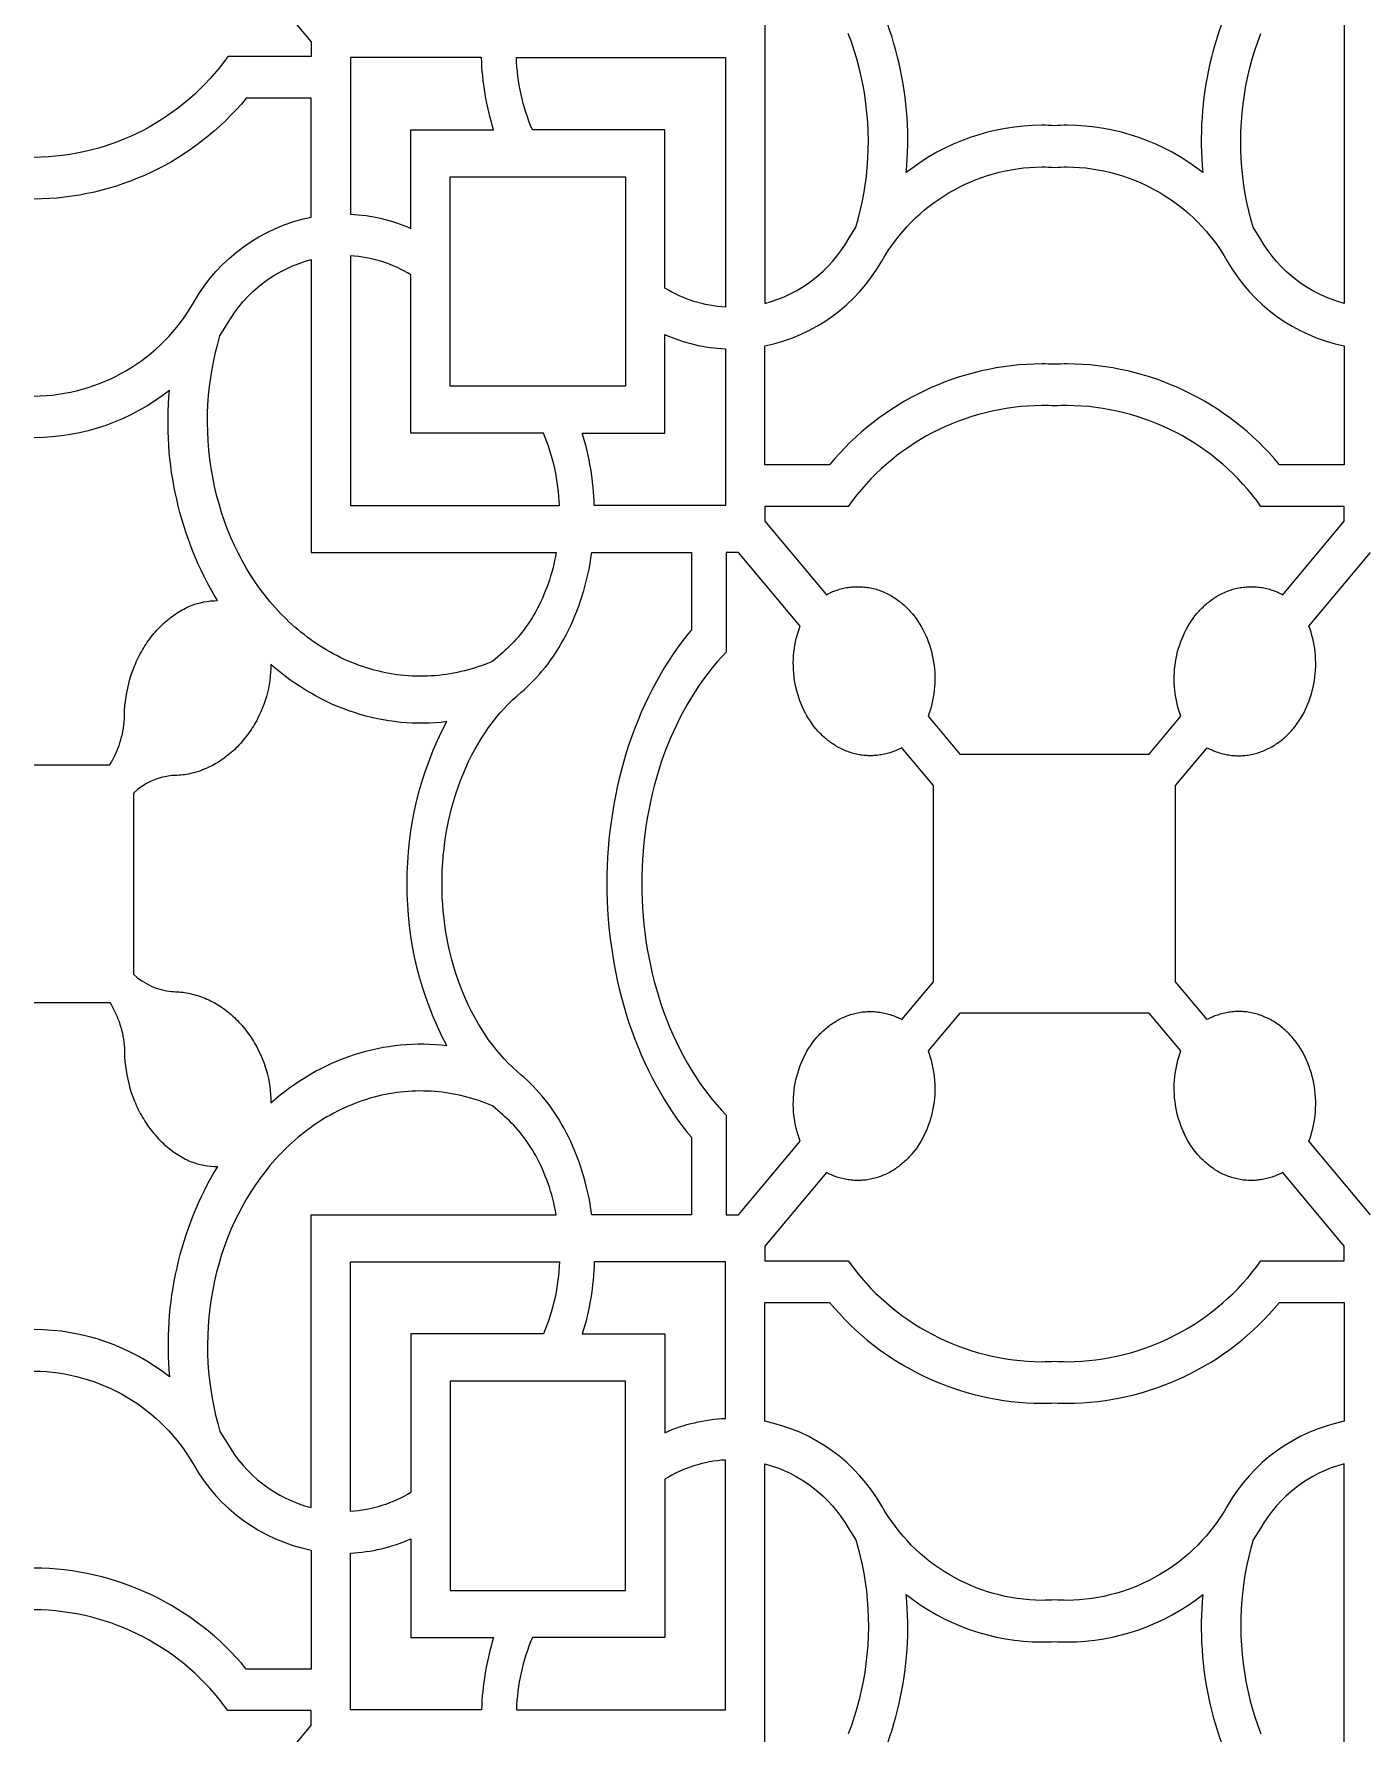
# Model space of a CAD drawing. Extents: x 59271 to 61367, y 41180 to 44085.
# Drawn here: x 59271.3 to 59470.2, y 43617.8 to 43872 of the extents above; entities that cross this region are included whole.
import ezdxf

# ---------------------------------------------------------------- set-up
doc = ezdxf.new("R2010")
doc.units = 0
doc.layers.get('0').update_dxf_attribs({"linetype": 'CONTINUOUS'})

msp = doc.modelspace()

# ---------------------------------------------------------------- linework, layer by layer
for points in [[(59303.5, 43881.79), (59312.71, 43870.78), (59312.71, 43868.58), (59300.25, 43868.58, -0.240747), (59271.27, 43853.49)], [(59453.23, 43882.67, 0.159593), (59446.06, 43851.23, 0.16816), (59425.79, 43858.3, 0.014447), (59423.9, 43858.24, 0.014447), (59422, 43858.3, 0.16816), (59401.73, 43851.23, 0.159593), (59394.56, 43882.67, 0.091636)], [(59380.56, 43875.48), (59380.56, 43831.66, 0.200602), (59393.05, 43841.24), (59394.19, 43843.05), (59394.53, 43844.27), (59394.84, 43845.5), (59395.12, 43846.76), (59395.36, 43848.04), (59395.57, 43849.34), (59395.75, 43850.66), (59395.88, 43851.99), (59395.97, 43853.33), (59396.03, 43854.69), (59396.05, 43856.05), (59396.02, 43857.42), (59395.95, 43858.79), (59395.84, 43860.16), (59395.69, 43861.52), (59395.5, 43862.88), (59395.27, 43864.24), (59395, 43865.58), (59394.68, 43866.9), (59394.33, 43868.22), (59393.94, 43869.51), (59393.51, 43870.78), (59393.04, 43872.03)], [(59467.23, 43875.48), (59467.23, 43831.66, -0.200602), (59454.74, 43841.24), (59453.6, 43843.05), (59453.26, 43844.27), (59452.95, 43845.5), (59452.67, 43846.76), (59452.43, 43848.04), (59452.22, 43849.34), (59452.05, 43850.66), (59451.91, 43851.99), (59451.82, 43853.33), (59451.76, 43854.69), (59451.75, 43856.05), (59451.77, 43857.42), (59451.84, 43858.79), (59451.95, 43860.16), (59452.1, 43861.52), (59452.29, 43862.88), (59452.52, 43864.24), (59452.8, 43865.58), (59453.11, 43866.9), (59453.46, 43868.22), (59453.85, 43869.51), (59454.28, 43870.78), (59454.75, 43872.03)], [(59271.27, 43817.79, 0.26745), (59295.2, 43831.9, -0.215544), (59312.71, 43844.57), (59312.71, 43862.36), (59303.02, 43862.36, -0.222359), (59271.27, 43847.26), (59271.27, 43847.26)], [(59271.27, 43762.65), (59282.6, 43762.65, 0.12671), (59284.79, 43769.49), (59284.79, 43770.14), (59284.82, 43770.8), (59284.87, 43771.46), (59284.94, 43772.12), (59285.03, 43772.79), (59285.15, 43773.45), (59285.28, 43774.12), (59285.44, 43774.78), (59285.62, 43775.45), (59285.82, 43776.1), (59286.05, 43776.75), (59286.29, 43777.39), (59286.43, 43777.71), (59286.56, 43778.02), (59286.7, 43778.33), (59286.85, 43778.64), (59287.01, 43778.94), (59287.16, 43779.24), (59287.33, 43779.54), (59287.49, 43779.83), (59287.67, 43780.12), (59287.84, 43780.41), (59288.03, 43780.69), (59288.21, 43780.96), (59288.4, 43781.23), (59288.6, 43781.5), (59288.8, 43781.76), (59289, 43782.02), (59289.21, 43782.27), (59289.42, 43782.52), (59289.63, 43782.76), (59289.85, 43782.99), (59290.07, 43783.22), (59290.29, 43783.44), (59290.52, 43783.66), (59290.75, 43783.87), (59290.98, 43784.08), (59291.22, 43784.28), (59291.46, 43784.47), (59291.7, 43784.66), (59291.94, 43784.84), (59292.18, 43785.02), (59292.43, 43785.19), (59292.67, 43785.35), (59292.92, 43785.51), (59293.17, 43785.66), (59293.42, 43785.8), (59293.67, 43785.94), (59293.93, 43786.07), (59294.18, 43786.2), (59294.43, 43786.31), (59294.69, 43786.43, -0.091636), (59298.7, 43787.2, -0.159593), (59291.53, 43818.65, -0.16816), (59271.27, 43811.57)], [(59271.27, 43727.08), (59282.6, 43727.08, -0.12671), (59284.79, 43720.24), (59284.79, 43719.59), (59284.82, 43718.93), (59284.87, 43718.27), (59284.94, 43717.61), (59285.03, 43716.94), (59285.15, 43716.28), (59285.28, 43715.61), (59285.44, 43714.95), (59285.62, 43714.28), (59285.82, 43713.63), (59286.05, 43712.98), (59286.29, 43712.34), (59286.43, 43712.03), (59286.56, 43711.71), (59286.7, 43711.4), (59286.85, 43711.09), (59287.01, 43710.79), (59287.16, 43710.49), (59287.33, 43710.19), (59287.49, 43709.9), (59287.67, 43709.61), (59287.84, 43709.32), (59288.03, 43709.04), (59288.21, 43708.77), (59288.4, 43708.5), (59288.6, 43708.23), (59288.8, 43707.97), (59289, 43707.71), (59289.21, 43707.46), (59289.42, 43707.22), (59289.63, 43706.97), (59289.85, 43706.74), (59290.07, 43706.51), (59290.29, 43706.29), (59290.52, 43706.07), (59290.75, 43705.86), (59290.98, 43705.65), (59291.22, 43705.45), (59291.46, 43705.26), (59291.7, 43705.07), (59291.94, 43704.89), (59292.18, 43704.71), (59292.43, 43704.54), (59292.67, 43704.38), (59292.92, 43704.22), (59293.17, 43704.07), (59293.42, 43703.93), (59293.67, 43703.79), (59293.93, 43703.66), (59294.18, 43703.53), (59294.43, 43703.42), (59294.69, 43703.3, 0.091636), (59298.7, 43702.53, 0.159593), (59291.53, 43671.09, 0.16816), (59271.27, 43678.16)], [(59271.27, 43671.94, -0.26745), (59295.2, 43657.83, 0.215544), (59312.71, 43645.16), (59312.71, 43627.37), (59303.02, 43627.37, 0.222359), (59271.27, 43642.47), (59271.27, 43642.47)], [(59380.56, 43614.25), (59380.56, 43658.07, -0.200602), (59393.05, 43648.49), (59394.19, 43646.68), (59394.53, 43645.46), (59394.84, 43644.23), (59395.12, 43642.97), (59395.36, 43641.69), (59395.57, 43640.39), (59395.75, 43639.07), (59395.88, 43637.74), (59395.97, 43636.4), (59396.03, 43635.04), (59396.05, 43633.68), (59396.02, 43632.31), (59395.95, 43630.94), (59395.84, 43629.57), (59395.69, 43628.21), (59395.5, 43626.85), (59395.27, 43625.5), (59395, 43624.15), (59394.68, 43622.83), (59394.33, 43621.51), (59393.94, 43620.22), (59393.51, 43618.95), (59393.04, 43617.7)], [(59467.23, 43614.25), (59467.23, 43658.07, 0.200602), (59454.74, 43648.49), (59453.6, 43646.68), (59453.26, 43645.46), (59452.95, 43644.23), (59452.67, 43642.97), (59452.43, 43641.69), (59452.22, 43640.39), (59452.05, 43639.07), (59451.91, 43637.74), (59451.82, 43636.4), (59451.76, 43635.04), (59451.75, 43633.68), (59451.77, 43632.31), (59451.84, 43630.94), (59451.95, 43629.57), (59452.1, 43628.21), (59452.29, 43626.85), (59452.52, 43625.5), (59452.8, 43624.15), (59453.11, 43622.83), (59453.46, 43621.51), (59453.85, 43620.22), (59454.28, 43618.95), (59454.75, 43617.7)], [(59394.56, 43607.06, 0.159593), (59401.73, 43638.5, 0.16816), (59422, 43631.43, 0.014447), (59423.9, 43631.49, 0.014447), (59425.79, 43631.43, 0.16816), (59446.06, 43638.5, 0.159593), (59453.23, 43607.06, 0.091636)], [(59303.5, 43607.94), (59312.71, 43618.95), (59312.71, 43621.15), (59300.25, 43621.15, 0.240747), (59271.27, 43636.24)]]:
    msp.add_lwpolyline(points, format="xyb")
for points in [[(59318.6, 43845.01, -0.093744), (59327.64, 43842.87), (59327.64, 43857.64), (59340, 43857.64, -0.067508), (59338.2, 43868.44), (59318.6, 43868.44)], [(59345.8, 43857.64, -0.090687), (59343.42, 43868.44), (59374.67, 43868.44), (59374.67, 43831.09, -0.123377), (59365.63, 43833.94), (59365.63, 43857.64)], [(59425.79, 43852.08, -0.26745), (59449.73, 43837.97, 0.215544), (59467.23, 43825.3), (59467.23, 43807.51), (59457.54, 43807.51, 0.222359), (59425.79, 43822.61, 0.011427), (59423.9, 43822.55, 0.011427), (59422, 43822.61, 0.222359), (59390.25, 43807.51), (59380.56, 43807.51), (59380.56, 43825.3, 0.215544), (59398.06, 43837.97, -0.26745), (59422, 43852.08, -0.017043), (59423.9, 43852, -0.017043)], [(59300.21, 43828.63, -0.200602), (59312.71, 43838.21), (59312.71, 43794.39), (59349.37, 43794.39), (59349.26, 43793.79), (59349.13, 43793.19), (59349, 43792.6), (59348.85, 43792.01), (59348.69, 43791.43), (59348.52, 43790.85), (59348.34, 43790.28), (59348.15, 43789.72), (59347.95, 43789.17), (59347.74, 43788.63), (59347.52, 43788.09), (59347.3, 43787.56), (59347.06, 43787.05), (59346.81, 43786.54), (59346.56, 43786.05), (59346.3, 43785.56), (59346.03, 43785.09), (59345.75, 43784.63), (59345.47, 43784.18), (59345.18, 43783.74), (59344.89, 43783.31), (59344.59, 43782.9), (59344.28, 43782.5), (59343.97, 43782.11), (59343.66, 43781.74), (59343.34, 43781.37), (59343.02, 43781.02), (59342.69, 43780.68), (59342.36, 43780.36), (59342.03, 43780.05), (59341.7, 43779.75), (59341.36, 43779.46), (59339.84, 43778.11), (59339.34, 43777.9), (59338.83, 43777.69), (59338.31, 43777.5), (59337.79, 43777.32), (59337.27, 43777.15), (59336.74, 43776.99), (59336.2, 43776.84), (59335.67, 43776.7), (59335.12, 43776.57), (59334.58, 43776.45), (59334.03, 43776.34), (59333.48, 43776.24), (59332.92, 43776.16), (59332.36, 43776.08), (59331.8, 43776.02), (59331.24, 43775.97), (59330.67, 43775.93), (59330.1, 43775.9), (59329.54, 43775.89), (59328.97, 43775.88), (59328.39, 43775.89), (59327.82, 43775.91), (59327.25, 43775.95), (59326.68, 43775.99), (59326.1, 43776.05), (59325.53, 43776.12), (59324.96, 43776.21), (59324.39, 43776.3), (59323.82, 43776.41), (59323.25, 43776.53), (59322.68, 43776.67), (59322.12, 43776.81), (59321.55, 43776.97), (59320.99, 43777.14), (59320.44, 43777.32), (59319.88, 43777.51), (59319.33, 43777.72), (59318.79, 43777.94), (59318.24, 43778.16), (59317.7, 43778.4), (59317.17, 43778.66), (59316.64, 43778.92), (59316.11, 43779.19), (59315.59, 43779.48), (59315.08, 43779.77), (59314.57, 43780.07), (59314.07, 43780.39), (59313.57, 43780.71), (59313.08, 43781.05), (59312.6, 43781.39), (59312.12, 43781.75), (59311.65, 43782.11), (59311.18, 43782.48), (59310.72, 43782.86), (59310.27, 43783.24), (59309.83, 43783.64), (59309.39, 43784.04), (59308.97, 43784.45), (59308.13, 43785.29), (59307.33, 43786.16), (59306.56, 43787.05), (59305.82, 43787.97), (59305.09, 43788.92), (59304.39, 43789.92), (59303.71, 43790.95), (59303.06, 43792.02), (59302.43, 43793.12), (59301.83, 43794.26), (59301.26, 43795.42), (59300.73, 43796.62), (59300.23, 43797.84), (59299.76, 43799.09), (59299.33, 43800.36), (59298.94, 43801.66), (59298.58, 43802.97), (59298.27, 43804.29), (59298, 43805.64), (59297.76, 43806.99), (59297.57, 43808.35), (59297.42, 43809.72), (59297.31, 43811.08), (59297.25, 43812.45), (59297.22, 43813.82), (59297.24, 43815.18), (59297.29, 43816.54), (59297.39, 43817.88), (59297.52, 43819.21), (59297.69, 43820.53), (59297.9, 43821.83), (59298.15, 43823.11), (59298.42, 43824.37), (59298.74, 43825.61), (59299.08, 43826.82)], [(59327.64, 43835.93, 0.123377), (59318.6, 43838.78), (59318.6, 43801.43), (59349.85, 43801.43, 0.090687), (59347.46, 43812.24), (59327.64, 43812.24)], [(59365.63, 43827.01, 0.093744), (59374.67, 43824.86), (59374.67, 43801.43), (59355.06, 43801.43, 0.067508), (59353.27, 43812.24), (59365.63, 43812.24)], [(59423.9, 43816.32, 0.013206), (59422, 43816.38, 0.240747), (59393.02, 43801.29), (59380.56, 43801.29), (59380.56, 43799.09), (59389.77, 43788.08), (59389.95, 43788.18), (59390.14, 43788.28), (59390.34, 43788.37), (59390.53, 43788.45), (59390.73, 43788.54), (59390.93, 43788.62), (59391.13, 43788.69), (59391.33, 43788.76), (59391.54, 43788.83), (59391.74, 43788.89), (59391.95, 43788.95), (59392.16, 43789), (59392.38, 43789.05), (59392.59, 43789.1), (59392.8, 43789.14), (59393.02, 43789.17), (59393.24, 43789.2), (59393.46, 43789.23), (59393.68, 43789.25), (59393.9, 43789.27), (59394.12, 43789.28), (59394.34, 43789.28), (59394.56, 43789.28), (59394.78, 43789.28), (59395.01, 43789.27), (59395.23, 43789.25), (59395.45, 43789.23), (59395.67, 43789.21), (59395.9, 43789.18), (59396.12, 43789.14), (59396.34, 43789.1), (59396.56, 43789.05), (59396.78, 43789), (59397, 43788.95), (59397.22, 43788.89), (59397.43, 43788.82), (59397.65, 43788.75), (59397.86, 43788.67), (59398.07, 43788.59), (59398.29, 43788.5), (59398.49, 43788.41), (59398.7, 43788.32), (59398.91, 43788.22), (59399.11, 43788.12), (59399.31, 43788.01), (59399.51, 43787.89), (59399.71, 43787.78), (59399.9, 43787.66), (59400.09, 43787.53), (59400.28, 43787.4), (59400.47, 43787.27), (59400.65, 43787.13), (59400.83, 43786.99), (59401.01, 43786.85), (59401.18, 43786.7), (59401.36, 43786.55), (59401.52, 43786.4), (59401.69, 43786.24), (59401.85, 43786.08), (59402.01, 43785.92), (59402.17, 43785.76), (59402.32, 43785.59), (59402.47, 43785.42), (59402.62, 43785.25), (59402.9, 43784.9), (59403.18, 43784.53), (59403.45, 43784.14), (59403.71, 43783.74), (59403.95, 43783.33), (59404.19, 43782.9), (59404.42, 43782.46), (59404.63, 43782), (59404.83, 43781.54), (59405.01, 43781.06), (59405.18, 43780.57), (59405.34, 43780.07), (59405.48, 43779.57), (59405.6, 43779.06), (59405.71, 43778.54), (59405.8, 43778.01), (59405.87, 43777.48), (59405.93, 43776.95), (59405.97, 43776.42), (59405.99, 43775.89), (59405.99, 43775.36), (59405.98, 43774.83), (59405.95, 43774.3), (59405.9, 43773.78), (59405.84, 43773.27), (59405.76, 43772.76), (59405.66, 43772.26), (59405.56, 43771.76), (59405.43, 43771.28), (59405.3, 43770.81), (59405.15, 43770.34), (59404.99, 43769.89), (59409.72, 43764.24), (59413.51, 43764.24), (59423.9, 43764.24), (59434.28, 43764.24), (59438.07, 43764.24), (59442.8, 43769.89), (59442.64, 43770.34), (59442.49, 43770.81), (59442.36, 43771.28), (59442.23, 43771.76), (59442.13, 43772.26), (59442.03, 43772.76), (59441.95, 43773.27), (59441.89, 43773.78), (59441.84, 43774.3), (59441.81, 43774.83), (59441.8, 43775.36), (59441.8, 43775.89), (59441.82, 43776.42), (59441.86, 43776.95), (59441.92, 43777.48), (59441.99, 43778.01), (59442.08, 43778.54), (59442.19, 43779.06), (59442.31, 43779.57), (59442.45, 43780.07), (59442.61, 43780.57), (59442.78, 43781.06), (59442.96, 43781.54), (59443.16, 43782), (59443.37, 43782.46), (59443.6, 43782.9), (59443.84, 43783.33), (59444.09, 43783.74), (59444.34, 43784.14), (59444.61, 43784.53), (59444.89, 43784.9), (59445.17, 43785.25), (59445.32, 43785.42), (59445.47, 43785.59), (59445.62, 43785.76), (59445.78, 43785.92), (59445.94, 43786.08), (59446.1, 43786.24), (59446.27, 43786.4), (59446.43, 43786.55), (59446.61, 43786.7), (59446.78, 43786.85), (59446.96, 43786.99), (59447.14, 43787.13), (59447.32, 43787.27), (59447.51, 43787.4), (59447.7, 43787.53), (59447.89, 43787.66), (59448.08, 43787.78), (59448.28, 43787.89), (59448.48, 43788.01), (59448.68, 43788.12), (59448.88, 43788.22), (59449.09, 43788.32), (59449.3, 43788.41), (59449.51, 43788.5), (59449.72, 43788.59), (59449.93, 43788.67), (59450.14, 43788.75), (59450.36, 43788.82), (59450.57, 43788.89), (59450.79, 43788.95), (59451.01, 43789), (59451.23, 43789.05), (59451.45, 43789.1), (59451.67, 43789.14), (59451.89, 43789.18), (59452.12, 43789.21), (59452.34, 43789.23), (59452.56, 43789.25), (59452.78, 43789.27), (59453.01, 43789.28), (59453.23, 43789.28), (59453.45, 43789.28), (59453.67, 43789.28), (59453.89, 43789.27), (59454.11, 43789.25), (59454.33, 43789.23), (59454.55, 43789.2), (59454.77, 43789.17), (59454.99, 43789.14), (59455.2, 43789.1), (59455.41, 43789.05), (59455.63, 43789), (59455.84, 43788.95), (59456.05, 43788.89), (59456.25, 43788.83), (59456.46, 43788.76), (59456.66, 43788.69), (59456.86, 43788.62), (59457.06, 43788.54), (59457.26, 43788.45), (59457.45, 43788.37), (59457.65, 43788.28), (59457.84, 43788.18), (59458.02, 43788.08), (59467.23, 43799.09), (59467.23, 43801.29), (59454.77, 43801.29, 0.240747), (59425.79, 43816.38, 0.013206)], [(59286.14, 43731.32, 0.165069), (59291.87, 43728.71), (59292.14, 43728.71), (59292.42, 43728.7), (59292.69, 43728.68), (59292.96, 43728.66), (59293.24, 43728.64), (59293.52, 43728.61), (59293.79, 43728.57), (59294.07, 43728.52), (59294.35, 43728.47), (59294.63, 43728.41), (59294.91, 43728.35), (59295.19, 43728.28), (59295.47, 43728.2), (59295.75, 43728.12), (59296.02, 43728.02), (59296.3, 43727.93), (59296.58, 43727.82), (59296.85, 43727.71), (59297.13, 43727.59), (59297.4, 43727.47), (59297.67, 43727.34), (59297.94, 43727.2), (59298.21, 43727.06), (59298.48, 43726.91), (59298.74, 43726.75), (59299.01, 43726.58), (59299.27, 43726.41), (59299.52, 43726.24), (59299.78, 43726.06), (59300.03, 43725.87), (59300.28, 43725.67), (59300.52, 43725.47), (59300.77, 43725.27), (59301, 43725.05), (59301.24, 43724.84), (59301.47, 43724.61), (59301.7, 43724.39), (59301.92, 43724.15), (59302.14, 43723.91), (59302.35, 43723.67), (59302.56, 43723.42), (59302.77, 43723.17), (59302.97, 43722.92), (59303.17, 43722.66), (59303.36, 43722.39), (59303.55, 43722.12), (59303.73, 43721.85), (59303.91, 43721.58), (59304.08, 43721.3), (59304.25, 43721.02), (59304.41, 43720.74), (59304.57, 43720.45), (59304.86, 43719.87), (59305.14, 43719.28), (59305.4, 43718.69), (59305.63, 43718.09), (59305.85, 43717.48), (59306.04, 43716.88, -0.065359), (59306.69, 43712.08), (59307.39, 43712.67), (59308.09, 43713.25), (59308.81, 43713.81), (59309.55, 43714.36), (59310.29, 43714.88), (59311.05, 43715.39), (59311.82, 43715.88), (59312.6, 43716.34), (59313.39, 43716.79), (59314.2, 43717.22), (59315.01, 43717.62), (59315.83, 43718), (59316.65, 43718.36), (59317.49, 43718.69), (59318.33, 43719.01), (59319.18, 43719.3), (59320.03, 43719.56), (59320.89, 43719.8), (59321.75, 43720.02), (59322.62, 43720.21), (59323.49, 43720.38), (59324.36, 43720.52), (59325.23, 43720.64), (59326.1, 43720.74), (59326.97, 43720.81), (59327.84, 43720.86), (59328.71, 43720.88), (59329.57, 43720.88), (59330.44, 43720.86), (59331.3, 43720.81), (59332.15, 43720.74), (59333, 43720.64, -0.124595), (59327.08, 43744.87, -0.124595), (59333, 43769.09), (59332.15, 43768.99), (59331.3, 43768.92), (59330.44, 43768.87), (59329.57, 43768.85), (59328.71, 43768.85), (59327.84, 43768.87), (59326.97, 43768.92), (59326.1, 43768.99), (59325.23, 43769.09), (59324.36, 43769.21), (59323.49, 43769.35), (59322.62, 43769.52), (59321.75, 43769.71), (59320.89, 43769.93), (59320.03, 43770.17), (59319.18, 43770.44), (59318.33, 43770.72), (59317.49, 43771.04), (59316.65, 43771.37), (59315.83, 43771.73), (59315.01, 43772.11), (59314.2, 43772.51), (59313.39, 43772.94), (59312.6, 43773.39), (59311.82, 43773.85), (59311.05, 43774.34), (59310.29, 43774.85), (59309.55, 43775.37), (59308.81, 43775.92), (59308.09, 43776.48), (59307.39, 43777.06), (59306.69, 43777.65, -0.065359), (59306.04, 43772.85), (59305.85, 43772.25), (59305.63, 43771.64), (59305.4, 43771.04), (59305.14, 43770.45), (59304.86, 43769.86), (59304.57, 43769.28), (59304.41, 43768.99), (59304.25, 43768.71), (59304.08, 43768.43), (59303.91, 43768.15), (59303.73, 43767.88), (59303.55, 43767.61), (59303.36, 43767.34), (59303.17, 43767.07), (59302.97, 43766.81), (59302.77, 43766.56), (59302.56, 43766.31), (59302.35, 43766.06), (59302.14, 43765.82), (59301.92, 43765.58), (59301.7, 43765.34), (59301.47, 43765.12), (59301.24, 43764.89), (59301, 43764.68), (59300.77, 43764.47), (59300.52, 43764.26), (59300.28, 43764.06), (59300.03, 43763.86), (59299.78, 43763.68), (59299.52, 43763.49), (59299.27, 43763.32), (59299.01, 43763.15), (59298.74, 43762.98), (59298.48, 43762.83), (59298.21, 43762.67), (59297.94, 43762.53), (59297.67, 43762.39), (59297.4, 43762.26), (59297.13, 43762.14), (59296.85, 43762.02), (59296.58, 43761.91), (59296.3, 43761.8), (59296.02, 43761.71), (59295.75, 43761.61), (59295.47, 43761.53), (59295.19, 43761.45), (59294.91, 43761.38), (59294.63, 43761.32), (59294.35, 43761.26), (59294.07, 43761.21), (59293.79, 43761.16), (59293.52, 43761.12), (59293.24, 43761.09), (59292.96, 43761.07), (59292.69, 43761.05), (59292.42, 43761.03), (59292.14, 43761.02), (59291.87, 43761.02, 0.165069), (59286.14, 43758.41)], [(59425.79, 43673.35, 0.240747), (59454.77, 43688.44), (59467.23, 43688.44), (59467.23, 43690.64), (59458.02, 43701.65), (59457.84, 43701.55), (59457.65, 43701.45), (59457.45, 43701.36), (59457.26, 43701.28), (59457.06, 43701.19), (59456.86, 43701.11), (59456.66, 43701.04), (59456.46, 43700.97), (59456.25, 43700.9), (59456.05, 43700.84), (59455.84, 43700.78), (59455.63, 43700.73), (59455.41, 43700.68), (59455.2, 43700.63), (59454.99, 43700.59), (59454.77, 43700.56), (59454.55, 43700.53), (59454.33, 43700.5), (59454.11, 43700.48), (59453.89, 43700.46), (59453.67, 43700.45), (59453.45, 43700.45), (59453.23, 43700.45), (59453.01, 43700.45), (59452.78, 43700.46), (59452.56, 43700.48), (59452.34, 43700.5), (59452.12, 43700.52), (59451.89, 43700.55), (59451.67, 43700.59), (59451.45, 43700.63), (59451.23, 43700.68), (59451.01, 43700.73), (59450.79, 43700.78), (59450.57, 43700.85), (59450.36, 43700.91), (59450.14, 43700.98), (59449.93, 43701.06), (59449.72, 43701.14), (59449.51, 43701.23), (59449.3, 43701.32), (59449.09, 43701.41), (59448.88, 43701.51), (59448.68, 43701.61), (59448.48, 43701.72), (59448.28, 43701.84), (59448.08, 43701.95), (59447.89, 43702.07), (59447.7, 43702.2), (59447.51, 43702.33), (59447.32, 43702.46), (59447.14, 43702.6), (59446.96, 43702.74), (59446.78, 43702.88), (59446.61, 43703.03), (59446.43, 43703.18), (59446.27, 43703.33), (59446.1, 43703.49), (59445.94, 43703.65), (59445.78, 43703.81), (59445.62, 43703.97), (59445.47, 43704.14), (59445.32, 43704.31), (59445.17, 43704.48), (59444.89, 43704.83), (59444.61, 43705.2), (59444.34, 43705.59), (59444.09, 43705.99), (59443.84, 43706.4), (59443.6, 43706.83), (59443.37, 43707.27), (59443.16, 43707.73), (59442.96, 43708.19), (59442.78, 43708.67), (59442.61, 43709.16), (59442.45, 43709.66), (59442.31, 43710.16), (59442.19, 43710.68), (59442.08, 43711.19), (59441.99, 43711.72), (59441.92, 43712.25), (59441.86, 43712.78), (59441.82, 43713.31), (59441.8, 43713.84), (59441.8, 43714.37), (59441.81, 43714.9), (59441.84, 43715.43), (59441.89, 43715.95), (59441.95, 43716.46), (59442.03, 43716.97), (59442.13, 43717.47), (59442.23, 43717.97), (59442.36, 43718.45), (59442.49, 43718.92), (59442.64, 43719.39), (59442.8, 43719.84), (59438.07, 43725.49), (59434.28, 43725.49), (59423.9, 43725.49), (59413.51, 43725.49), (59409.72, 43725.49), (59404.99, 43719.84), (59405.15, 43719.39), (59405.3, 43718.92), (59405.43, 43718.45), (59405.56, 43717.97), (59405.66, 43717.47), (59405.76, 43716.97), (59405.84, 43716.46), (59405.9, 43715.95), (59405.95, 43715.43), (59405.98, 43714.9), (59405.99, 43714.37), (59405.99, 43713.84), (59405.97, 43713.31), (59405.93, 43712.78), (59405.87, 43712.25), (59405.8, 43711.72), (59405.71, 43711.19), (59405.6, 43710.68), (59405.48, 43710.16), (59405.34, 43709.66), (59405.18, 43709.16), (59405.01, 43708.67), (59404.83, 43708.19), (59404.63, 43707.73), (59404.42, 43707.27), (59404.19, 43706.83), (59403.95, 43706.4), (59403.71, 43705.99), (59403.45, 43705.59), (59403.18, 43705.2), (59402.9, 43704.83), (59402.62, 43704.48), (59402.47, 43704.31), (59402.32, 43704.14), (59402.17, 43703.97), (59402.01, 43703.81), (59401.85, 43703.65), (59401.69, 43703.49), (59401.52, 43703.33), (59401.36, 43703.18), (59401.18, 43703.03), (59401.01, 43702.88), (59400.83, 43702.74), (59400.65, 43702.6), (59400.47, 43702.46), (59400.28, 43702.33), (59400.09, 43702.2), (59399.9, 43702.07), (59399.71, 43701.95), (59399.51, 43701.84), (59399.31, 43701.72), (59399.11, 43701.61), (59398.91, 43701.51), (59398.7, 43701.41), (59398.49, 43701.32), (59398.29, 43701.23), (59398.07, 43701.14), (59397.86, 43701.06), (59397.65, 43700.98), (59397.43, 43700.91), (59397.22, 43700.85), (59397, 43700.78), (59396.78, 43700.73), (59396.56, 43700.68), (59396.34, 43700.63), (59396.12, 43700.59), (59395.9, 43700.55), (59395.67, 43700.52), (59395.45, 43700.5), (59395.23, 43700.48), (59395.01, 43700.46), (59394.78, 43700.45), (59394.56, 43700.45), (59394.34, 43700.45), (59394.12, 43700.45), (59393.9, 43700.46), (59393.68, 43700.48), (59393.46, 43700.5), (59393.24, 43700.53), (59393.02, 43700.56), (59392.8, 43700.59), (59392.59, 43700.63), (59392.38, 43700.68), (59392.16, 43700.73), (59391.95, 43700.78), (59391.74, 43700.84), (59391.54, 43700.9), (59391.33, 43700.97), (59391.13, 43701.04), (59390.93, 43701.11), (59390.73, 43701.19), (59390.53, 43701.28), (59390.34, 43701.36), (59390.14, 43701.45), (59389.95, 43701.55), (59389.77, 43701.65), (59380.56, 43690.64), (59380.56, 43688.44), (59393.02, 43688.44, 0.240747), (59422, 43673.35, 0.013206), (59423.9, 43673.41, 0.013206)], [(59300.21, 43661.1, 0.200602), (59312.71, 43651.52), (59312.71, 43695.34), (59349.37, 43695.34), (59349.26, 43695.94), (59349.13, 43696.54), (59349, 43697.13), (59348.85, 43697.72), (59348.69, 43698.3), (59348.52, 43698.88), (59348.34, 43699.45), (59348.15, 43700.01), (59347.95, 43700.56), (59347.74, 43701.1), (59347.52, 43701.64), (59347.3, 43702.17), (59347.06, 43702.68), (59346.81, 43703.19), (59346.56, 43703.68), (59346.3, 43704.17), (59346.03, 43704.64), (59345.75, 43705.1), (59345.47, 43705.55), (59345.18, 43705.99), (59344.89, 43706.42), (59344.59, 43706.83), (59344.28, 43707.23), (59343.97, 43707.62), (59343.66, 43707.99), (59343.34, 43708.36), (59343.02, 43708.71), (59342.69, 43709.05), (59342.36, 43709.37), (59342.03, 43709.68), (59341.7, 43709.98), (59341.36, 43710.27), (59339.84, 43711.63), (59339.34, 43711.83), (59338.83, 43712.04), (59338.31, 43712.23), (59337.79, 43712.41), (59337.27, 43712.58), (59336.74, 43712.74), (59336.2, 43712.89), (59335.67, 43713.03), (59335.12, 43713.16), (59334.58, 43713.28), (59334.03, 43713.39), (59333.48, 43713.49), (59332.92, 43713.57), (59332.36, 43713.65), (59331.8, 43713.71), (59331.24, 43713.76), (59330.67, 43713.8), (59330.1, 43713.83), (59329.54, 43713.84), (59328.97, 43713.85), (59328.39, 43713.84), (59327.82, 43713.82), (59327.25, 43713.78), (59326.68, 43713.74), (59326.1, 43713.68), (59325.53, 43713.61), (59324.96, 43713.52), (59324.39, 43713.43), (59323.82, 43713.32), (59323.25, 43713.2), (59322.68, 43713.06), (59322.12, 43712.92), (59321.55, 43712.76), (59320.99, 43712.59), (59320.44, 43712.41), (59319.88, 43712.22), (59319.33, 43712.01), (59318.79, 43711.79), (59318.24, 43711.57), (59317.7, 43711.33), (59317.17, 43711.07), (59316.64, 43710.81), (59316.11, 43710.54), (59315.59, 43710.25), (59315.08, 43709.96), (59314.57, 43709.66), (59314.07, 43709.34), (59313.57, 43709.02), (59313.08, 43708.68), (59312.6, 43708.34), (59312.12, 43707.98), (59311.65, 43707.62), (59311.18, 43707.25), (59310.72, 43706.87), (59310.27, 43706.49), (59309.83, 43706.09), (59309.39, 43705.69), (59308.97, 43705.28), (59308.13, 43704.44), (59307.33, 43703.57), (59306.56, 43702.68), (59305.82, 43701.76), (59305.09, 43700.81), (59304.39, 43699.81), (59303.71, 43698.78), (59303.06, 43697.71), (59302.43, 43696.61), (59301.83, 43695.47), (59301.26, 43694.31), (59300.73, 43693.11), (59300.23, 43691.89), (59299.76, 43690.64), (59299.33, 43689.37), (59298.94, 43688.07), (59298.58, 43686.76), (59298.27, 43685.44), (59298, 43684.09), (59297.76, 43682.74), (59297.57, 43681.38), (59297.42, 43680.01), (59297.31, 43678.65), (59297.25, 43677.28), (59297.22, 43675.91), (59297.24, 43674.55), (59297.29, 43673.19), (59297.39, 43671.85), (59297.52, 43670.52), (59297.69, 43669.2), (59297.9, 43667.9), (59298.15, 43666.62), (59298.42, 43665.36), (59298.74, 43664.12), (59299.08, 43662.91)], [(59327.64, 43653.8, -0.123377), (59318.6, 43650.95), (59318.6, 43688.3), (59349.85, 43688.3, -0.090687), (59347.46, 43677.5), (59327.64, 43677.5)], [(59365.63, 43662.73, -0.093744), (59374.67, 43664.87), (59374.67, 43688.3), (59355.06, 43688.3, -0.067508), (59353.27, 43677.5), (59365.63, 43677.5)], [(59423.9, 43637.73, -0.017043), (59422, 43637.65, -0.26745), (59398.06, 43651.76, 0.215544), (59380.56, 43664.43), (59380.56, 43682.22), (59390.25, 43682.22, 0.222359), (59422, 43667.12, 0.011427), (59423.9, 43667.18, 0.011427), (59425.79, 43667.12, 0.222359), (59457.54, 43682.22), (59467.23, 43682.22), (59467.23, 43664.43, 0.215544), (59449.73, 43651.76, -0.26745), (59425.79, 43637.65, -0.017043)], [(59345.8, 43632.09, 0.090687), (59343.42, 43621.29), (59374.67, 43621.29), (59374.67, 43658.64, 0.123377), (59365.63, 43655.79), (59365.63, 43632.09)], [(59318.6, 43644.72, 0.093744), (59327.64, 43646.86), (59327.64, 43632.09), (59340, 43632.09, 0.067508), (59338.2, 43621.29), (59318.6, 43621.29)]]:
    msp.add_lwpolyline(points, format="xyb", close=True)
for points in [[(59359.74, 43819.27), (59333.53, 43819.27), (59333.53, 43850.6), (59359.74, 43850.6)], [(59332.29, 43744.87), (59332.3, 43745.89), (59332.33, 43746.93), (59332.39, 43747.97), (59332.48, 43749.01), (59332.59, 43750.06), (59332.72, 43751.1), (59332.88, 43752.15), (59333.06, 43753.19), (59333.27, 43754.23), (59333.51, 43755.26), (59333.77, 43756.29), (59334.05, 43757.3), (59334.36, 43758.31), (59334.7, 43759.3), (59335.06, 43760.28), (59335.44, 43761.24), (59335.84, 43762.19), (59336.27, 43763.12), (59336.72, 43764.02), (59337.19, 43764.91), (59337.68, 43765.77), (59338.19, 43766.61), (59338.72, 43767.42), (59339.26, 43768.21), (59339.82, 43768.97), (59340.4, 43769.7), (59340.98, 43770.4), (59341.59, 43771.08), (59342.2, 43771.72), (59342.82, 43772.34), (59343.46, 43772.92), (59344.1, 43773.47), (59344.56, 43773.87), (59345.03, 43774.29), (59345.49, 43774.73), (59345.94, 43775.19), (59346.39, 43775.66), (59346.84, 43776.16), (59347.28, 43776.67), (59347.71, 43777.2), (59348.14, 43777.75), (59348.55, 43778.32), (59348.96, 43778.9), (59349.36, 43779.5), (59349.75, 43780.12), (59350.13, 43780.76), (59350.5, 43781.41), (59350.86, 43782.08), (59351.21, 43782.76), (59351.54, 43783.46), (59351.86, 43784.17), (59352.17, 43784.9), (59352.47, 43785.64), (59352.75, 43786.39), (59353.01, 43787.15), (59353.26, 43787.93), (59353.5, 43788.71), (59353.72, 43789.5), (59353.92, 43790.3), (59354.11, 43791.11), (59354.28, 43791.92), (59354.44, 43792.74), (59354.57, 43793.57), (59354.7, 43794.39), (59369.58, 43794.39), (59369.58, 43782.81), (59368.86, 43781.94), (59368.16, 43781.03), (59367.48, 43780.09), (59366.81, 43779.13), (59366.15, 43778.14), (59365.52, 43777.12), (59364.9, 43776.08), (59364.3, 43775.01), (59363.71, 43773.91), (59363.15, 43772.8), (59362.61, 43771.66), (59362.09, 43770.5), (59361.6, 43769.32), (59361.13, 43768.12), (59360.68, 43766.9), (59360.25, 43765.67), (59359.85, 43764.42), (59359.48, 43763.16), (59359.13, 43761.89), (59358.8, 43760.6), (59358.5, 43759.31), (59358.23, 43758.01), (59357.98, 43756.7), (59357.77, 43755.39), (59357.57, 43754.07), (59357.41, 43752.75), (59357.26, 43751.43), (59357.15, 43750.11), (59357.06, 43748.79), (59357, 43747.48), (59356.96, 43746.17), (59356.95, 43744.87), (59356.96, 43743.56), (59357, 43742.25), (59357.06, 43740.94), (59357.15, 43739.62), (59357.26, 43738.3), (59357.41, 43736.98), (59357.57, 43735.66), (59357.77, 43734.34), (59357.98, 43733.03), (59358.23, 43731.72), (59358.5, 43730.42), (59358.8, 43729.13), (59359.13, 43727.84), (59359.48, 43726.57), (59359.85, 43725.31), (59360.25, 43724.06), (59360.68, 43722.83), (59361.13, 43721.61), (59361.6, 43720.41), (59362.09, 43719.23), (59362.61, 43718.07), (59363.15, 43716.93), (59363.71, 43715.82), (59364.3, 43714.72), (59364.9, 43713.65), (59365.52, 43712.61), (59366.15, 43711.59), (59366.81, 43710.6), (59367.48, 43709.64), (59368.16, 43708.7), (59368.86, 43707.79), (59369.58, 43706.92), (59369.58, 43695.34), (59354.7, 43695.34), (59354.57, 43696.17), (59354.44, 43696.99), (59354.28, 43697.81), (59354.11, 43698.62), (59353.92, 43699.43), (59353.72, 43700.23), (59353.5, 43701.02), (59353.26, 43701.8), (59353.01, 43702.58), (59352.75, 43703.34), (59352.47, 43704.09), (59352.17, 43704.83), (59351.86, 43705.56), (59351.54, 43706.27), (59351.21, 43706.97), (59350.86, 43707.65), (59350.5, 43708.32), (59350.13, 43708.97), (59349.75, 43709.61), (59349.36, 43710.23), (59348.96, 43710.83), (59348.55, 43711.41), (59348.14, 43711.98), (59347.71, 43712.53), (59347.28, 43713.06), (59346.84, 43713.57), (59346.39, 43714.07), (59345.94, 43714.54), (59345.49, 43715), (59345.03, 43715.44), (59344.56, 43715.86), (59344.1, 43716.26), (59343.46, 43716.81), (59342.82, 43717.39), (59342.2, 43718.01), (59341.59, 43718.65), (59340.98, 43719.33), (59340.4, 43720.03), (59339.82, 43720.76), (59339.26, 43721.52), (59338.72, 43722.31), (59338.19, 43723.12), (59337.68, 43723.96), (59337.19, 43724.82), (59336.72, 43725.71), (59336.27, 43726.61), (59335.84, 43727.54), (59335.44, 43728.49), (59335.06, 43729.45), (59334.7, 43730.43), (59334.36, 43731.42), (59334.05, 43732.43), (59333.77, 43733.44), (59333.51, 43734.47), (59333.27, 43735.5), (59333.06, 43736.54), (59332.88, 43737.58), (59332.72, 43738.63), (59332.59, 43739.67), (59332.48, 43740.72), (59332.39, 43741.76), (59332.33, 43742.8), (59332.3, 43743.84)], [(59405.79, 43744.87), (59405.79, 43759.54), (59401.06, 43765.2), (59400.87, 43765.1), (59400.68, 43765), (59400.49, 43764.91), (59400.29, 43764.83), (59400.1, 43764.74), (59399.9, 43764.66), (59399.7, 43764.59), (59399.49, 43764.52), (59399.29, 43764.45), (59399.08, 43764.39), (59398.87, 43764.33), (59398.66, 43764.28), (59398.45, 43764.23), (59398.23, 43764.18), (59398.02, 43764.14), (59397.8, 43764.11), (59397.59, 43764.08), (59397.37, 43764.05), (59397.15, 43764.03), (59396.93, 43764.01), (59396.71, 43764), (59396.48, 43764), (59396.26, 43764), (59396.04, 43764), (59395.82, 43764.01), (59395.6, 43764.03), (59395.37, 43764.05), (59395.15, 43764.07), (59394.93, 43764.1), (59394.71, 43764.14), (59394.49, 43764.18), (59394.26, 43764.23), (59394.04, 43764.28), (59393.83, 43764.33), (59393.61, 43764.4), (59393.39, 43764.46), (59393.18, 43764.53), (59392.96, 43764.61), (59392.75, 43764.69), (59392.54, 43764.78), (59392.33, 43764.87), (59392.12, 43764.96), (59391.92, 43765.06), (59391.71, 43765.17), (59391.51, 43765.27), (59391.31, 43765.39), (59391.12, 43765.5), (59390.92, 43765.62), (59390.73, 43765.75), (59390.54, 43765.88), (59390.36, 43766.01), (59390.17, 43766.15), (59389.99, 43766.29), (59389.82, 43766.43), (59389.64, 43766.58), (59389.47, 43766.73), (59389.3, 43766.88), (59389.13, 43767.04), (59388.97, 43767.2), (59388.81, 43767.36), (59388.66, 43767.52), (59388.5, 43767.69), (59388.35, 43767.86), (59388.21, 43768.03), (59387.92, 43768.38), (59387.65, 43768.75), (59387.38, 43769.14), (59387.12, 43769.54), (59386.87, 43769.95), (59386.63, 43770.38), (59386.41, 43770.82), (59386.19, 43771.28), (59386, 43771.74), (59385.81, 43772.22), (59385.64, 43772.71), (59385.48, 43773.21), (59385.34, 43773.71), (59385.22, 43774.23), (59385.11, 43774.74), (59385.02, 43775.27), (59384.95, 43775.8), (59384.9, 43776.33), (59384.86, 43776.86), (59384.84, 43777.39), (59384.83, 43777.92), (59384.85, 43778.45), (59384.88, 43778.98), (59384.92, 43779.5), (59384.99, 43780.01), (59385.07, 43780.52), (59385.16, 43781.02), (59385.27, 43781.52), (59385.39, 43782), (59385.53, 43782.47), (59385.68, 43782.94), (59385.84, 43783.39), (59376.63, 43794.39), (59374.79, 43794.39), (59374.79, 43779.5), (59374.08, 43778.75), (59373.39, 43777.97), (59372.71, 43777.16), (59372.05, 43776.32), (59371.4, 43775.45), (59370.76, 43774.55), (59370.15, 43773.62), (59369.55, 43772.66), (59368.96, 43771.68), (59368.4, 43770.68), (59367.86, 43769.65), (59367.34, 43768.59), (59366.84, 43767.52), (59366.37, 43766.42), (59365.91, 43765.31), (59365.48, 43764.17), (59365.08, 43763.02), (59364.7, 43761.86), (59364.35, 43760.68), (59364.02, 43759.49), (59363.72, 43758.29), (59363.45, 43757.08), (59363.2, 43755.87), (59362.98, 43754.65), (59362.78, 43753.42), (59362.61, 43752.2), (59362.47, 43750.97), (59362.36, 43749.74), (59362.27, 43748.51), (59362.21, 43747.29), (59362.17, 43746.08), (59362.16, 43744.87), (59362.17, 43743.65), (59362.21, 43742.44), (59362.27, 43741.22), (59362.36, 43739.99), (59362.47, 43738.76), (59362.61, 43737.53), (59362.78, 43736.31), (59362.98, 43735.08), (59363.2, 43733.86), (59363.45, 43732.65), (59363.72, 43731.44), (59364.02, 43730.24), (59364.35, 43729.05), (59364.7, 43727.87), (59365.08, 43726.71), (59365.48, 43725.56), (59365.91, 43724.42), (59366.37, 43723.31), (59366.84, 43722.21), (59367.34, 43721.14), (59367.86, 43720.09), (59368.4, 43719.05), (59368.96, 43718.05), (59369.55, 43717.07), (59370.15, 43716.11), (59370.76, 43715.18), (59371.4, 43714.28), (59372.05, 43713.41), (59372.71, 43712.57), (59373.39, 43711.76), (59374.08, 43710.98), (59374.79, 43710.23), (59374.79, 43695.34), (59376.63, 43695.34), (59385.84, 43706.34), (59385.68, 43706.79), (59385.53, 43707.26), (59385.39, 43707.73), (59385.27, 43708.21), (59385.16, 43708.71), (59385.07, 43709.21), (59384.99, 43709.72), (59384.92, 43710.23), (59384.88, 43710.75), (59384.85, 43711.28), (59384.83, 43711.81), (59384.84, 43712.34), (59384.86, 43712.87), (59384.9, 43713.4), (59384.95, 43713.93), (59385.02, 43714.46), (59385.11, 43714.99), (59385.22, 43715.5), (59385.34, 43716.02), (59385.48, 43716.52), (59385.64, 43717.02), (59385.81, 43717.51), (59386, 43717.99), (59386.19, 43718.45), (59386.41, 43718.91), (59386.63, 43719.35), (59386.87, 43719.78), (59387.12, 43720.19), (59387.38, 43720.59), (59387.65, 43720.98), (59387.92, 43721.35), (59388.21, 43721.7), (59388.35, 43721.87), (59388.5, 43722.04), (59388.66, 43722.21), (59388.81, 43722.37), (59388.97, 43722.53), (59389.13, 43722.69), (59389.3, 43722.85), (59389.47, 43723), (59389.64, 43723.15), (59389.82, 43723.3), (59389.99, 43723.44), (59390.17, 43723.58), (59390.36, 43723.72), (59390.54, 43723.85), (59390.73, 43723.98), (59390.92, 43724.11), (59391.12, 43724.23), (59391.31, 43724.34), (59391.51, 43724.46), (59391.71, 43724.57), (59391.92, 43724.67), (59392.12, 43724.77), (59392.33, 43724.86), (59392.54, 43724.95), (59392.75, 43725.04), (59392.96, 43725.12), (59393.18, 43725.2), (59393.39, 43725.27), (59393.61, 43725.33), (59393.83, 43725.4), (59394.04, 43725.45), (59394.26, 43725.5), (59394.49, 43725.55), (59394.71, 43725.59), (59394.93, 43725.63), (59395.15, 43725.66), (59395.37, 43725.68), (59395.6, 43725.7), (59395.82, 43725.72), (59396.04, 43725.73), (59396.26, 43725.73), (59396.48, 43725.73), (59396.71, 43725.73), (59396.93, 43725.72), (59397.15, 43725.7), (59397.37, 43725.68), (59397.59, 43725.65), (59397.8, 43725.62), (59398.02, 43725.59), (59398.23, 43725.55), (59398.45, 43725.5), (59398.66, 43725.45), (59398.87, 43725.4), (59399.08, 43725.34), (59399.29, 43725.28), (59399.49, 43725.21), (59399.7, 43725.14), (59399.9, 43725.07), (59400.1, 43724.99), (59400.29, 43724.9), (59400.49, 43724.82), (59400.68, 43724.73), (59400.87, 43724.63), (59401.06, 43724.53), (59405.79, 43730.19)], [(59359.74, 43670.46), (59333.53, 43670.46), (59333.53, 43639.13), (59359.74, 43639.13)]]:
    msp.add_lwpolyline(points, close=True)
msp.add_lwpolyline([(59471.16, 43695.34), (59461.95, 43706.34), (59462.12, 43706.79), (59462.26, 43707.26), (59462.4, 43707.73), (59462.52, 43708.21), (59462.63, 43708.71), (59462.72, 43709.21), (59462.8, 43709.72), (59462.87, 43710.23), (59462.91, 43710.75), (59462.94, 43711.28), (59462.96, 43711.81), (59462.95, 43712.34), (59462.93, 43712.87), (59462.89, 43713.4), (59462.84, 43713.93), (59462.77, 43714.46), (59462.68, 43714.99), (59462.57, 43715.5), (59462.45, 43716.02), (59462.31, 43716.52), (59462.15, 43717.02), (59461.98, 43717.51), (59461.79, 43717.99), (59461.6, 43718.45), (59461.38, 43718.91), (59461.16, 43719.35), (59460.92, 43719.78), (59460.67, 43720.19), (59460.41, 43720.59), (59460.14, 43720.98), (59459.87, 43721.35), (59459.58, 43721.7), (59459.44, 43721.87), (59459.29, 43722.04), (59459.13, 43722.21), (59458.98, 43722.37), (59458.82, 43722.53), (59458.66, 43722.69), (59458.49, 43722.85), (59458.32, 43723), (59458.15, 43723.15), (59457.98, 43723.3), (59457.8, 43723.44), (59457.62, 43723.58), (59457.43, 43723.72), (59457.25, 43723.85), (59457.06, 43723.98), (59456.87, 43724.11), (59456.67, 43724.23), (59456.48, 43724.34), (59456.28, 43724.46), (59456.08, 43724.57), (59455.87, 43724.67), (59455.67, 43724.77), (59455.46, 43724.86), (59455.25, 43724.95), (59455.04, 43725.04), (59454.83, 43725.12), (59454.61, 43725.2), (59454.4, 43725.27), (59454.18, 43725.33), (59453.96, 43725.4), (59453.75, 43725.45), (59453.53, 43725.5), (59453.31, 43725.55), (59453.08, 43725.59), (59452.86, 43725.63), (59452.64, 43725.66), (59452.42, 43725.68), (59452.2, 43725.7), (59451.97, 43725.72), (59451.75, 43725.73), (59451.53, 43725.73), (59451.31, 43725.73), (59451.08, 43725.73), (59450.86, 43725.72), (59450.64, 43725.7), (59450.42, 43725.68), (59450.2, 43725.65), (59449.99, 43725.62), (59449.77, 43725.59), (59449.56, 43725.55), (59449.34, 43725.5), (59449.13, 43725.45), (59448.92, 43725.4), (59448.71, 43725.34), (59448.5, 43725.28), (59448.3, 43725.21), (59448.09, 43725.14), (59447.89, 43725.07), (59447.69, 43724.99), (59447.5, 43724.9), (59447.3, 43724.82), (59447.11, 43724.73), (59446.92, 43724.63), (59446.73, 43724.53), (59442, 43730.19), (59442, 43744.87), (59442, 43759.54), (59446.73, 43765.2), (59446.92, 43765.1), (59447.11, 43765), (59447.3, 43764.91), (59447.5, 43764.83), (59447.69, 43764.74), (59447.89, 43764.66), (59448.09, 43764.59), (59448.3, 43764.52), (59448.5, 43764.45), (59448.71, 43764.39), (59448.92, 43764.33), (59449.13, 43764.28), (59449.34, 43764.23), (59449.56, 43764.18), (59449.77, 43764.14), (59449.99, 43764.11), (59450.2, 43764.08), (59450.42, 43764.05), (59450.64, 43764.03), (59450.86, 43764.01), (59451.08, 43764), (59451.31, 43764), (59451.53, 43764), (59451.75, 43764), (59451.97, 43764.01), (59452.2, 43764.03), (59452.42, 43764.05), (59452.64, 43764.07), (59452.86, 43764.1), (59453.08, 43764.14), (59453.31, 43764.18), (59453.53, 43764.23), (59453.75, 43764.28), (59453.96, 43764.33), (59454.18, 43764.4), (59454.4, 43764.46), (59454.61, 43764.53), (59454.83, 43764.61), (59455.04, 43764.69), (59455.25, 43764.78), (59455.46, 43764.87), (59455.67, 43764.96), (59455.87, 43765.06), (59456.08, 43765.17), (59456.28, 43765.27), (59456.48, 43765.39), (59456.67, 43765.5), (59456.87, 43765.62), (59457.06, 43765.75), (59457.25, 43765.88), (59457.43, 43766.01), (59457.62, 43766.15), (59457.8, 43766.29), (59457.98, 43766.43), (59458.15, 43766.58), (59458.32, 43766.73), (59458.49, 43766.88), (59458.66, 43767.04), (59458.82, 43767.2), (59458.98, 43767.36), (59459.13, 43767.52), (59459.29, 43767.69), (59459.44, 43767.86), (59459.58, 43768.03), (59459.87, 43768.38), (59460.14, 43768.75), (59460.41, 43769.14), (59460.67, 43769.54), (59460.92, 43769.95), (59461.16, 43770.38), (59461.38, 43770.82), (59461.6, 43771.28), (59461.79, 43771.74), (59461.98, 43772.22), (59462.15, 43772.71), (59462.31, 43773.21), (59462.45, 43773.71), (59462.57, 43774.23), (59462.68, 43774.74), (59462.77, 43775.27), (59462.84, 43775.8), (59462.89, 43776.33), (59462.93, 43776.86), (59462.95, 43777.39), (59462.96, 43777.92), (59462.94, 43778.45), (59462.91, 43778.98), (59462.87, 43779.5), (59462.8, 43780.01), (59462.72, 43780.52), (59462.63, 43781.02), (59462.52, 43781.52), (59462.4, 43782), (59462.26, 43782.47), (59462.12, 43782.94), (59461.95, 43783.39), (59471.16, 43794.39)])

doc.saveas('drawing.dxf')
